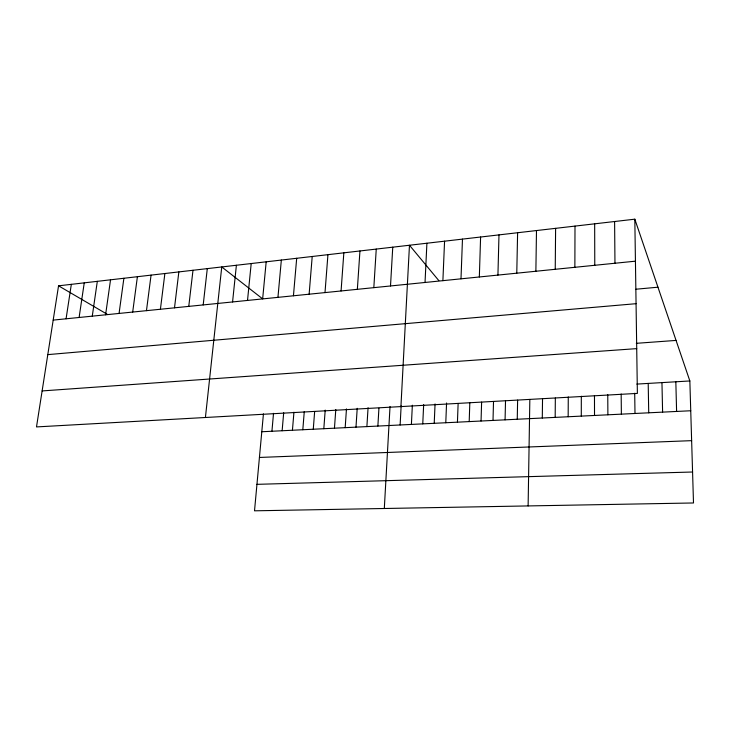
<?xml version="1.0" encoding="UTF-8"?>
<svg xmlns="http://www.w3.org/2000/svg" width="730" height="730" viewBox="0 0 730 730"><rect width="100%" height="100%" fill="white"/><g stroke="black" fill="none" stroke-linecap="round" stroke-linejoin="round"><path stroke-width="1.09" d="M581.29 416.109L581.317 396.207M574.866 267.308L575.003 226.099M568.168 416.748L568.269 396.938M555.238 269.297L555.612 228.344M555.174 417.387L555.338 398.014M542.29 418.016L542.536 398.726M528.118 505.927L529.834 399.429M535.875 271.259L536.486 230.552M517.251 419.239L517.625 400.113M516.776 273.184L517.606 232.733M505.078 419.841L505.516 400.788M497.933 275.091L498.982 234.887M493.015 420.425L493.517 401.454M481.052 421.018L481.617 402.12M479.336 276.98L480.605 237.013M469.198 421.593L469.819 402.777M460.995 278.833L462.473 239.112M457.436 422.168L458.13 403.435M445.784 422.743L446.568 402.978M442.891 280.667L444.57 241.183M434.222 423.309L435.062 403.945M425.033 282.474L426.904 243.227M422.761 423.865L423.665 404.584M411.401 424.422L412.359 405.214M400.925 406.592L409.466 245.243L438.849 280.63M400.131 424.979L401.144 405.844M384.309 508.5L390.03 406.473M390.504 285.968L392.758 247.169M377.875 426.065L378.934 408.207M373.824 287.656L376.251 249.085M366.889 426.603L368.066 407.696M355.984 427.132L357.216 408.307M357.353 289.317L359.945 250.965M345.18 427.661L346.467 408.909M334.459 428.191L335.791 409.512M341.074 290.969L343.839 252.826M323.819 428.711L325.206 410.105M313.27 429.222L314.63 411.784M325.005 292.593L327.934 254.67M302.813 429.742L304.273 411.601M309.128 294.199L312.212 256.486M292.429 430.244L293.944 412.185M293.442 295.787L296.69 258.283M282.136 430.746L283.687 412.751M271.925 431.248L273.522 413.326M277.947 297.356L281.342 260.053M263.439 413.892L254.514 510.817L693.5 502.97L689.85 380.96L634.817 219.182L58.546 285.822L36.5 426.922L637.381 393.397L634.817 219.182M262.645 298.908L266.185 261.805M247.516 300.441L251.202 263.539M232.569 301.946L236.392 265.255M205.413 417.496L221.756 266.943L262.225 298.534M203.196 304.921L207.293 268.622M188.769 306.381L192.994 270.273M174.507 307.823L178.85 271.907M160.408 309.255L164.88 273.522M146.465 310.661L151.064 275.119M132.687 312.057L137.404 276.697M119.063 313.435L123.89 278.267M105.594 314.794L110.531 279.809M92.272 316.145L97.318 281.333M79.105 317.477L84.251 282.848M66.074 318.8L71.33 284.344M53.19 320.105L635.428 261.176M635.958 289.217L657.949 287.2M47.797 354.625L636.058 303.689M636.314 343.319L676.062 340.417M42.121 390.933L636.724 348.63M636.852 384.089L689.85 380.96M261.796 431.749L690.744 410.753M259.424 457.454L691.639 440.655M256.951 484.337L692.578 472.009M58.546 285.822L107.164 314.247M675.834 381.79L676.601 411.446M661.955 382.611L662.603 412.131M648.203 383.423L648.724 412.806M634.708 393.224L634.99 413.481M621.166 393.981L621.376 414.147M614.605 221.518L614.961 263.256M607.761 394.729L607.889 414.804M594.667 223.827L594.777 265.291M594.476 395.477L594.521 415.461"/></g></svg>
